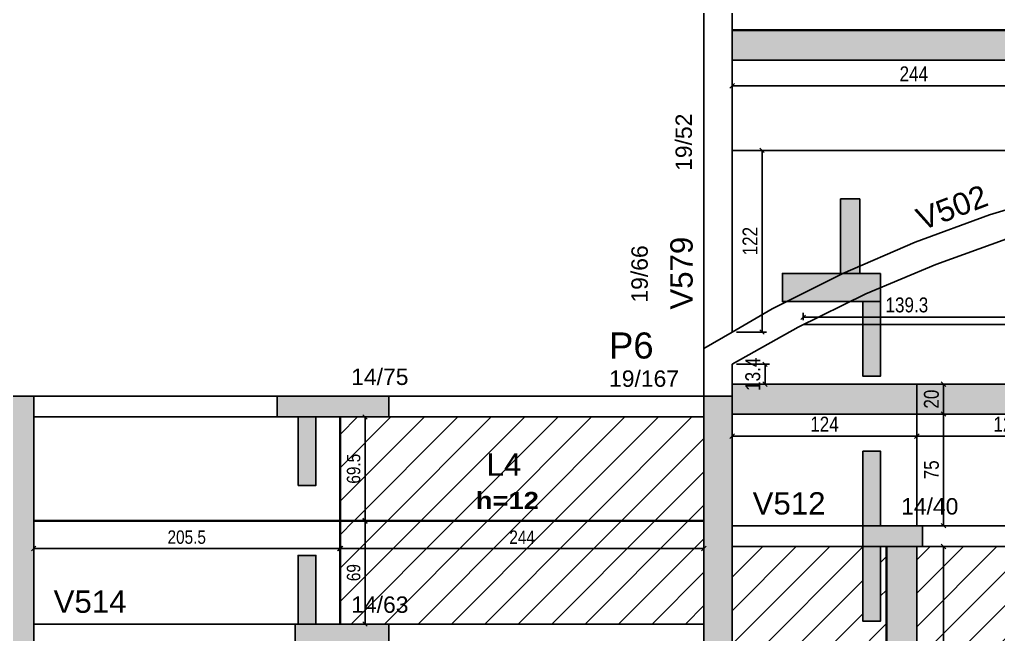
# Model space of a CAD drawing. Extents: x 3022 to 8661, y -614 to 3008.
# Drawn here: x 5478 to 6135, y 1989 to 2402 of the extents above; entities that cross this region are included whole.
import ezdxf

# ---------------------------------------------------------------- set-up
doc = ezdxf.new("R2010")
doc.units = 0
doc.header["$PDMODE"] = 34
for name, color, linetype in [('COTA', 241, 'Continuous'), ('MTH-DIM-PILAR', 3, 'Continuous'), ('MTH-DIM-VIGA', 3, 'Continuous'), ('MTH-FACE-VIGA', 7, 'Continuous'), ('MTH-LINHA-SEÇÃO', 16, 'Continuous'), ('MTH-PILAR-SEGUE', 5, 'Continuous'), ('MTH-SOMBRA21', 150, 'Continuous'), ('MTH-SOMBRA25', 253, 'Continuous'), ('MTH-TIT1-PILAR', 5, 'Continuous'), ('MTH-TIT1-VIGA', 5, 'Continuous'), ('MTH-TXT-NEGRITO', 5, 'Continuous'), ('Painéis', 200, 'Continuous')]:
    doc.layers.add(name, color=color, linetype=linetype)
doc.layers.add('Hachura', color=251, linetype='Continuous', lineweight=9)
doc.styles.add('COTA TECNICA', font='techl___.ttf', dxfattribs={"height": 10})
doc.styles.add('COTA TECNICA-50', font='techl___.ttf', dxfattribs={"height": 9})
doc.styles.add('TQS_ARIAL', font='arial.ttf')
doc.styles.add('TQS_ARIAL_BLACK', font='ariblk.ttf')
doc.dimstyles.new('COTA PAINEL-50', dxfattribs={"dimtxt": 9, "dimasz": 3, "dimexe": 3, "dimexo": 3, "dimgap": 3, "dimtad": 1, "dimdec": 1, "dimzin": 12, "dimdsep": 46, "dimtxsty": 'COTA TECNICA-50', "dimblk1": 'OBLIQUE', "dimblk2": 'OBLIQUE', "dimsah": 1, "dimcen": 0.9, "dimclrd": 4, "dimclre": 4, "dimclrt": 240, "dimadec": 1, "dimazin": 3, "dimtfac": 1, "dimtdec": 1, "dimtmove": 0, "dimatfit": 3, "dimfxl": 1, "dimtolj": 1, "dimtzin": 12, "dimarcsym": 0})
doc.dimstyles.new('PAINEL', dxfattribs={"dimtxt": 10, "dimasz": 3, "dimexe": 3, "dimexo": 3, "dimgap": 3, "dimtad": 1, "dimdec": 1, "dimzin": 12, "dimdsep": 46, "dimtxsty": 'COTA TECNICA', "dimblk1": 'OBLIQUE', "dimblk2": 'OBLIQUE', "dimsah": 1, "dimcen": 0.9, "dimclrd": 4, "dimclre": 4, "dimclrt": 240, "dimadec": 1, "dimazin": 3, "dimtfac": 1, "dimtdec": 1, "dimtmove": 0, "dimatfit": 3, "dimfxl": 1, "dimtolj": 1, "dimtzin": 12, "dimarcsym": 0})

# ---------------------------------------------------------------- blocks, each defined once
blk = doc.blocks.new('_Oblique')
at = {"color": 0, "linetype": 'ByBlock', "lineweight": -2}
blk.add_line((-0.5, -0.5), (0.5, 0.5), dxfattribs=at)
blk = doc.blocks.new('*D140')
at = {"layer": 'COTA', "color": 4, "lineweight": -2, "transparency": 16777216}
for p, q in [((5487.37, 2062.17), (5487.37, 2043.86)), ((5692.87, 2062.17), (5692.87, 2043.86)), ((5487.37, 2046.86), (5692.87, 2046.86))]:
    blk.add_line(p, q, dxfattribs=at)
at = {"layer": 'Defpoints', "color": 0, "transparency": 16777216}
for p in [(5487.37, 2065.17), (5692.87, 2065.17), (5692.87, 2046.86)]:
    blk.add_point(p, dxfattribs=at)
at = {"layer": 'COTA', "color": 4, "lineweight": -2, "transparency": 16777216, "xscale": 3, "yscale": 3, "zscale": 3, "rotation": 180}
blk.add_blockref('_Oblique', (5487.37, 2046.86), dxfattribs=at)
at = {"layer": 'COTA', "color": 4, "lineweight": -2, "transparency": 16777216, "xscale": 3, "yscale": 3, "zscale": 3}
blk.add_blockref('_Oblique', (5692.87, 2046.86), dxfattribs=at)
at = {"layer": 'COTA', "color": 240, "transparency": 16777216, "insert": (5590.12, 2054.46), "char_height": 9, "attachment_point": 5, "style": 'COTA TECNICA-50'}
blk.add_mtext('\\A1;205.5', dxfattribs=at)
blk = doc.blocks.new('*D141')
at = {"layer": 'COTA', "color": 4, "lineweight": -2, "transparency": 16777216}
for p, q in [((5693.37, 2062.17), (5693.37, 2043.86)), ((5937.37, 2062.17), (5937.37, 2043.86)), ((5693.37, 2046.86), (5937.37, 2046.86))]:
    blk.add_line(p, q, dxfattribs=at)
at = {"layer": 'Defpoints', "color": 0, "transparency": 16777216}
for p in [(5693.37, 2065.17), (5937.37, 2065.17), (5937.37, 2046.86)]:
    blk.add_point(p, dxfattribs=at)
at = {"layer": 'COTA', "color": 4, "lineweight": -2, "transparency": 16777216, "xscale": 3, "yscale": 3, "zscale": 3, "rotation": 180}
blk.add_blockref('_Oblique', (5693.37, 2046.86), dxfattribs=at)
at = {"layer": 'COTA', "color": 4, "lineweight": -2, "transparency": 16777216, "xscale": 3, "yscale": 3, "zscale": 3}
blk.add_blockref('_Oblique', (5937.37, 2046.86), dxfattribs=at)
at = {"layer": 'COTA', "color": 240, "transparency": 16777216, "insert": (5815.37, 2054.43), "char_height": 9, "attachment_point": 5, "style": 'COTA TECNICA-50'}
blk.add_mtext('\\A1;244', dxfattribs=at)
blk = doc.blocks.new('*D142')
at = {"layer": 'COTA', "color": 4, "lineweight": -2, "transparency": 16777216}
for p, q in [((5696.37, 2065.17), (5712.84, 2065.17)), ((5709.84, 1996.17), (5709.84, 2065.17)), ((5696.37, 1996.17), (5712.84, 1996.17))]:
    blk.add_line(p, q, dxfattribs=at)
at = {"layer": 'Defpoints', "color": 0, "transparency": 16777216}
for p in [(5693.37, 2065.17), (5709.84, 2065.17), (5693.37, 1996.17)]:
    blk.add_point(p, dxfattribs=at)
at = {"layer": 'COTA', "color": 4, "lineweight": -2, "transparency": 16777216, "xscale": 3, "yscale": 3, "zscale": 3}
for p, rotation in [((5709.84, 2065.17), 90), ((5709.84, 1996.17), 270)]:
    blk.add_blockref('_Oblique', p, dxfattribs=dict(at, rotation=rotation))
at = {"layer": 'COTA', "color": 240, "transparency": 16777216, "insert": (5702.22, 2030.67), "char_height": 9, "attachment_point": 5, "rotation": 90, "style": 'COTA TECNICA-50'}
blk.add_mtext('\\A1;69', dxfattribs=at)
blk = doc.blocks.new('*D143')
at = {"layer": 'COTA', "color": 4, "lineweight": -2, "transparency": 16777216}
for p, q in [((5696.37, 2135.17), (5712.84, 2135.17)), ((5709.84, 2065.67), (5709.84, 2135.17)), ((5696.37, 2065.67), (5712.84, 2065.67))]:
    blk.add_line(p, q, dxfattribs=at)
at = {"layer": 'Defpoints', "color": 0, "transparency": 16777216}
for p in [(5693.37, 2135.17), (5709.84, 2135.17), (5693.37, 2065.67)]:
    blk.add_point(p, dxfattribs=at)
at = {"layer": 'COTA', "color": 4, "lineweight": -2, "transparency": 16777216, "xscale": 3, "yscale": 3, "zscale": 3}
for p, rotation in [((5709.84, 2135.17), 90), ((5709.84, 2065.67), 270)]:
    blk.add_blockref('_Oblique', p, dxfattribs=dict(at, rotation=rotation))
at = {"layer": 'COTA', "color": 240, "transparency": 16777216, "insert": (5702.22, 2100.42), "char_height": 9, "attachment_point": 5, "rotation": 90, "style": 'COTA TECNICA-50'}
blk.add_mtext('\\A1;69.5', dxfattribs=at)
blk = doc.blocks.new('*D221')
at = {"layer": 'COTA', "color": 4, "lineweight": -2, "transparency": 16777216}
for p, q in [((6083.37, 2048.17), (6101.34, 2048.17)), ((6098.34, 1804.17), (6098.34, 2048.17)), ((6083.37, 1804.17), (6101.34, 1804.17))]:
    blk.add_line(p, q, dxfattribs=at)
at = {"layer": 'Defpoints', "color": 0, "transparency": 16777216}
for p in [(6080.37, 2048.17), (6098.34, 2048.17), (6080.37, 1804.17)]:
    blk.add_point(p, dxfattribs=at)
at = {"layer": 'COTA', "color": 4, "lineweight": -2, "transparency": 16777216, "xscale": 3, "yscale": 3, "zscale": 3}
for p, rotation in [((6098.34, 2048.17), 90), ((6098.34, 1804.17), 270)]:
    blk.add_blockref('_Oblique', p, dxfattribs=dict(at, rotation=rotation))
at = {"layer": 'COTA', "color": 240, "transparency": 16777216, "insert": (6090.77, 1926.17), "char_height": 9, "attachment_point": 5, "rotation": 90, "style": 'COTA TECNICA-50'}
blk.add_mtext('\\A1;244', dxfattribs=at)
blk = doc.blocks.new('*D264')
at = {"layer": 'COTA', "color": 4, "lineweight": -2, "transparency": 16777216}
for p, q in [((5956.37, 2371.71), (5956.37, 2354.49)), ((6200.37, 2371.71), (6200.37, 2354.49)), ((5956.37, 2357.49), (6200.37, 2357.49))]:
    blk.add_line(p, q, dxfattribs=at)
at = {"layer": 'Defpoints', "color": 0, "transparency": 16777216}
for p in [(5956.37, 2374.71), (6200.37, 2374.71), (6200.37, 2357.49)]:
    blk.add_point(p, dxfattribs=at)
at = {"layer": 'COTA', "color": 4, "lineweight": -2, "transparency": 16777216, "xscale": 3, "yscale": 3, "zscale": 3, "rotation": 180}
blk.add_blockref('_Oblique', (5956.37, 2357.49), dxfattribs=at)
at = {"layer": 'COTA', "color": 4, "lineweight": -2, "transparency": 16777216, "xscale": 3, "yscale": 3, "zscale": 3}
blk.add_blockref('_Oblique', (6200.37, 2357.49), dxfattribs=at)
at = {"layer": 'COTA', "color": 240, "transparency": 16777216, "insert": (6078.37, 2365.57), "char_height": 10, "attachment_point": 5, "style": 'COTA TECNICA'}
blk.add_mtext('\\A1;244', dxfattribs=at)
blk = doc.blocks.new('*D271')
at = {"layer": 'COTA', "color": 4, "lineweight": -2, "transparency": 16777216}
for p, q in [((5959.37, 2314.21), (5979.45, 2314.21)), ((5976.45, 2314.21), (5976.45, 2192.21)), ((5959.37, 2192.21), (5979.45, 2192.21))]:
    blk.add_line(p, q, dxfattribs=at)
at = {"layer": 'Defpoints', "color": 0, "transparency": 16777216}
for p in [(5956.37, 2314.21), (5956.37, 2192.21), (5976.45, 2192.21)]:
    blk.add_point(p, dxfattribs=at)
at = {"layer": 'COTA', "color": 4, "lineweight": -2, "transparency": 16777216, "xscale": 3, "yscale": 3, "zscale": 3}
for p, rotation in [((5976.45, 2314.21), 90), ((5976.45, 2192.21), 270)]:
    blk.add_blockref('_Oblique', p, dxfattribs=dict(at, rotation=rotation))
at = {"layer": 'COTA', "color": 240, "transparency": 16777216, "insert": (5968.39, 2253.21), "char_height": 10, "attachment_point": 5, "rotation": 90, "style": 'COTA TECNICA'}
blk.add_mtext('\\A1;122', dxfattribs=at)
blk = doc.blocks.new('*D278')
at = {"layer": 'COTA', "color": 4, "lineweight": -2, "transparency": 16777216}
for p, q in [((6083.37, 2137.17), (6101.34, 2137.17)), ((6098.34, 2062.17), (6098.34, 2137.17)), ((6083.37, 2062.17), (6101.34, 2062.17))]:
    blk.add_line(p, q, dxfattribs=at)
at = {"layer": 'Defpoints', "color": 0, "transparency": 16777216}
for p in [(6080.37, 2137.17), (6098.34, 2137.17), (6080.37, 2062.17)]:
    blk.add_point(p, dxfattribs=at)
at = {"layer": 'COTA', "color": 4, "lineweight": -2, "transparency": 16777216, "xscale": 3, "yscale": 3, "zscale": 3}
for p, rotation in [((6098.34, 2137.17), 90), ((6098.34, 2062.17), 270)]:
    blk.add_blockref('_Oblique', p, dxfattribs=dict(at, rotation=rotation))
at = {"layer": 'COTA', "color": 240, "transparency": 16777216, "insert": (6090.23, 2099.67), "char_height": 10, "attachment_point": 5, "rotation": 90, "style": 'COTA TECNICA'}
blk.add_mtext('\\A1;75', dxfattribs=at)
blk = doc.blocks.new('*D279')
at = {"layer": 'COTA', "color": 4, "lineweight": -2, "transparency": 16777216}
for p, q in [((6083.37, 2157.17), (6101.34, 2157.17)), ((6098.34, 2137.17), (6098.34, 2157.17)), ((6083.37, 2137.17), (6101.34, 2137.17))]:
    blk.add_line(p, q, dxfattribs=at)
at = {"layer": 'Defpoints', "color": 0, "transparency": 16777216}
for p in [(6080.37, 2157.17), (6098.34, 2157.17), (6080.37, 2137.17)]:
    blk.add_point(p, dxfattribs=at)
at = {"layer": 'COTA', "color": 4, "lineweight": -2, "transparency": 16777216, "xscale": 3, "yscale": 3, "zscale": 3}
for p, rotation in [((6098.34, 2157.17), 90), ((6098.34, 2137.17), 270)]:
    blk.add_blockref('_Oblique', p, dxfattribs=dict(at, rotation=rotation))
at = {"layer": 'COTA', "color": 240, "transparency": 16777216, "insert": (6090.24, 2147.17), "char_height": 10, "attachment_point": 5, "rotation": 90, "style": 'COTA TECNICA'}
blk.add_mtext('\\A1;20', dxfattribs=at)
blk = doc.blocks.new('*D288')
at = {"layer": 'COTA', "color": 4, "lineweight": -2, "transparency": 16777216}
for p, q in [((5959.37, 2170.55), (5981.5, 2170.55)), ((5978.5, 2157.17), (5978.5, 2170.55)), ((5959.37, 2157.17), (5981.5, 2157.17))]:
    blk.add_line(p, q, dxfattribs=at)
at = {"layer": 'Defpoints', "color": 0, "transparency": 16777216}
for p in [(5956.37, 2170.55), (5978.5, 2170.55), (5956.37, 2157.17)]:
    blk.add_point(p, dxfattribs=at)
at = {"layer": 'COTA', "color": 4, "lineweight": -2, "transparency": 16777216, "xscale": 3, "yscale": 3, "zscale": 3}
for p, rotation in [((5978.5, 2170.55), 90), ((5978.5, 2157.17), 270)]:
    blk.add_blockref('_Oblique', p, dxfattribs=dict(at, rotation=rotation))
at = {"layer": 'COTA', "color": 240, "transparency": 16777216, "insert": (5970.28, 2163.86), "char_height": 10, "attachment_point": 5, "rotation": 90, "style": 'COTA TECNICA'}
blk.add_mtext('\\A1;13.4', dxfattribs=at)
blk = doc.blocks.new('*D289')
at = {"layer": 'COTA', "color": 4, "lineweight": -2, "transparency": 16777216}
for p, q in [((6004.04, 2200.17), (6004.04, 2205.1)), ((6004.04, 2202.1), (6143.37, 2202.1)), ((6143.37, 2200.17), (6143.37, 2205.1))]:
    blk.add_line(p, q, dxfattribs=at)
at = {"layer": 'Defpoints', "color": 0, "transparency": 16777216}
for p in [(6143.37, 2202.1), (6004.04, 2197.17), (6143.37, 2197.17)]:
    blk.add_point(p, dxfattribs=at)
at = {"layer": 'COTA', "color": 4, "lineweight": -2, "transparency": 16777216, "xscale": 3, "yscale": 3, "zscale": 3, "rotation": 180}
blk.add_blockref('_Oblique', (6004.04, 2202.1), dxfattribs=at)
at = {"layer": 'COTA', "color": 4, "lineweight": -2, "transparency": 16777216, "xscale": 3, "yscale": 3, "zscale": 3}
blk.add_blockref('_Oblique', (6143.37, 2202.1), dxfattribs=at)
at = {"layer": 'COTA', "color": 240, "transparency": 16777216, "insert": (6073.71, 2210.35), "char_height": 10, "attachment_point": 5, "style": 'COTA TECNICA'}
blk.add_mtext('\\A1;139.3', dxfattribs=at)
blk = doc.blocks.new('*D296')
at = {"layer": 'COTA', "color": 4, "lineweight": -2, "transparency": 16777216}
for p, q in [((5956.37, 2134.17), (5956.37, 2119.29)), ((6080.37, 2134.17), (6080.37, 2119.29)), ((5956.37, 2122.29), (6080.37, 2122.29))]:
    blk.add_line(p, q, dxfattribs=at)
at = {"layer": 'Defpoints', "color": 0, "transparency": 16777216}
for p in [(5956.37, 2137.17), (6080.37, 2137.17), (6080.37, 2122.29)]:
    blk.add_point(p, dxfattribs=at)
at = {"layer": 'COTA', "color": 4, "lineweight": -2, "transparency": 16777216, "xscale": 3, "yscale": 3, "zscale": 3, "rotation": 180}
blk.add_blockref('_Oblique', (5956.37, 2122.29), dxfattribs=at)
at = {"layer": 'COTA', "color": 4, "lineweight": -2, "transparency": 16777216, "xscale": 3, "yscale": 3, "zscale": 3}
blk.add_blockref('_Oblique', (6080.37, 2122.29), dxfattribs=at)
at = {"layer": 'COTA', "color": 240, "transparency": 16777216, "insert": (6018.37, 2130.36), "char_height": 10, "attachment_point": 5, "style": 'COTA TECNICA'}
blk.add_mtext('\\A1;124', dxfattribs=at)
blk = doc.blocks.new('*D297')
at = {"layer": 'COTA', "color": 4, "lineweight": -2, "transparency": 16777216}
for p, q in [((6080.37, 2134.17), (6080.37, 2119.29)), ((6202.37, 2134.17), (6202.37, 2119.29)), ((6080.37, 2122.29), (6202.37, 2122.29))]:
    blk.add_line(p, q, dxfattribs=at)
at = {"layer": 'Defpoints', "color": 0, "transparency": 16777216}
for p in [(6080.37, 2137.17), (6202.37, 2137.17), (6202.37, 2122.29)]:
    blk.add_point(p, dxfattribs=at)
at = {"layer": 'COTA', "color": 4, "lineweight": -2, "transparency": 16777216, "xscale": 3, "yscale": 3, "zscale": 3, "rotation": 180}
blk.add_blockref('_Oblique', (6080.37, 2122.29), dxfattribs=at)
at = {"layer": 'COTA', "color": 4, "lineweight": -2, "transparency": 16777216, "xscale": 3, "yscale": 3, "zscale": 3}
blk.add_blockref('_Oblique', (6202.37, 2122.29), dxfattribs=at)
at = {"layer": 'COTA', "color": 240, "transparency": 16777216, "insert": (6141.37, 2130.35), "char_height": 10, "attachment_point": 5, "style": 'COTA TECNICA'}
blk.add_mtext('\\A1;122', dxfattribs=at)

msp = doc.modelspace()

# ---------------------------------------------------------------- hatches: boundary and pattern name
at = {"layer": 'Hachura'}
h = msp.add_hatch(color=256, dxfattribs=at)
h.dxf.hatch_style = 1
h.paths.add_polyline_path([(5956.37, 2394.71), (5956.37, 2374.71), (6200.37, 2374.71), (6200.37, 2394.71)])
h.paths.add_polyline_path([(6444.37, 2374.71), (6444.37, 2394.71), (6200.37, 2394.71), (6200.37, 2374.71)])
h.paths.add_polyline_path([(6688.37, 2374.71), (6688.37, 2394.71), (6444.37, 2394.71), (6444.37, 2374.71)])
h.paths.add_polyline_path([(6688.87, 2394.71), (6688.87, 2374.71), (6875.37, 2374.71), (6875.37, 2394.71)])
h = msp.add_hatch(color=256, dxfattribs=at)
h.dxf.hatch_style = 1
h.paths.add_polyline_path([(5956.37, 2157.17), (5956.37, 2149.17), (5956.37, 2137.17), (6202.37, 2137.17), (6202.37, 2157.17)])
h.paths.add_polyline_path([(6647.37, 2157.17), (6647.37, 2137.17), (6875.37, 2137.17), (6875.37, 2149.17), (6875.37, 2157.17)])
at = {"layer": 'Hachura', "linetype": 'ByBlock'}
h = msp.add_hatch(dxfattribs=at)
h.set_pattern_fill('ANSI31', color=256, scale=5)
h.paths.add_polyline_path([(5937.37, 1996.17), (5937.37, 2065.17), (5693.37, 2065.17), (5693.37, 1996.17), (5725.88, 1996.17)])
h.paths.add_polyline_path([(5937.37, 2065.67), (5937.37, 2135.17), (5693.37, 2135.17), (5693.37, 2065.67)])
h = msp.add_hatch(dxfattribs=at)
h.set_pattern_fill('ANSI31', color=256, scale=5)
h.paths.add_polyline_path([(6059.87, 2048.17), (6056.11, 2048.17), (6056.11, 1998.17), (6044.11, 1998.17), (6044.11, 2048.17), (5956.37, 2048.17), (5956.37, 1982.17), (5956.37, 1875.96), (6006.37, 1875.96), (6006.37, 1863.96), (5956.37, 1863.96), (5956.37, 1814.96), (5956.37, 1804.17), (6059.87, 1804.17)])
h.paths.add_polyline_path([(6202.37, 2048.17), (6202.37, 2048.17), (6080.37, 2048.17), (6080.37, 1804.17), (6202.37, 1804.17), (6202.37, 1805.17), (6202.37, 1863.96), (6152.37, 1863.96), (6152.37, 1875.96), (6202.37, 1875.96), (6202.37, 1877.96)])
h.paths.add_polyline_path([(6202.37, 1786.17), (6202.37, 1804.17), (6080.37, 1804.17), (6080.37, 1650.17), (6202.37, 1650.17), (6202.37, 1657.24), (6160.37, 1657.24), (6160.37, 1669.24), (6202.37, 1669.24)])
at = {"layer": 'Hachura'}
h = msp.add_hatch(color=256, dxfattribs=at)
h.dxf.hatch_style = 1
h.paths.add_polyline_path([(6080.37, 2048.17), (6060.37, 2048.17), (6060.37, 1804.17), (6080.37, 1804.17)])
h.paths.add_polyline_path([(6080.37, 1804.17), (6060.37, 1804.17), (6060.37, 1388.17), (6080.37, 1388.17)])

# ---------------------------------------------------------------- linework, layer by layer
at = {"layer": 'MTH-FACE-VIGA', "linetype": 'Continuous'}
for p, q in [((5956.37, 2192.21), (5956.37, 2542.67)), ((5937.37, 2149.17), (5937.37, 2521.67)), ((5937.37, 2181.21), (5956.37, 2192.21)), ((5956.37, 2170.55), (5956.37, 2149.17)), ((5937.37, 2149.17), (5487.37, 2149.17)), ((5487.37, 2135.17), (5937.37, 2135.17)), ((6202.37, 2062.17), (5956.37, 2062.17)), ((5956.37, 2048.17), (6202.37, 2048.17)), ((5937.37, 1996.17), (5487.37, 1996.17))]:
    msp.add_line(p, q, dxfattribs=at)
for points in [[(6875.37, 2192.21), (6848.47, 2207.77), (6801.1, 2231.61), (6752.43, 2252.65), (6702.61, 2270.82), (6651.81, 2286.05), (6600.22, 2298.31), (6548, 2307.53), (6495.33, 2313.7), (6442.39, 2316.79), (6389.36, 2316.79), (6336.42, 2313.7), (6283.75, 2307.53), (6231.53, 2298.31), (6179.93, 2286.05), (6129.14, 2270.82), (6079.32, 2252.65), (6030.64, 2231.61), (5983.27, 2207.77), (5956.37, 2192.21)], [(6875.37, 2170.55), (6831.11, 2195.5), (6785.49, 2217.89), (6738.68, 2237.64), (6690.81, 2254.69), (6642.05, 2268.99), (6592.56, 2280.48), (6542.49, 2289.13), (6492.01, 2294.91), (6441.28, 2297.81), (6390.47, 2297.81), (6339.74, 2294.91), (6289.25, 2289.13), (6239.18, 2280.48), (6189.69, 2268.99), (6140.93, 2254.69), (6093.06, 2237.64), (6046.25, 2217.89), (6000.63, 2195.5), (5956.37, 2170.55)]]:
    msp.add_lwpolyline(points, dxfattribs=at)
at = {"layer": 'MTH-LINHA-SEÇÃO', "linetype": 'Continuous'}
for points in [[(6029.11, 2281.61), (6029.11, 2231.61), (6042.11, 2231.61), (6042.11, 2281.61), (6029.11, 2281.61)], [(6056.11, 2231.61), (5990.11, 2231.61), (5990.11, 2212.61), (6056.11, 2212.61), (6056.11, 2231.61)], [(6044.11, 2212.61), (6044.11, 2162.61), (6056.11, 2162.61), (6056.11, 2212.61), (6044.11, 2212.61)], [(5725.88, 2149.17), (5650.88, 2149.17), (5650.88, 2135.17), (5725.88, 2135.17), (5725.88, 2149.17)], [(5664.88, 2089.17), (5664.88, 2135.17), (5676.88, 2135.17), (5676.88, 2089.17), (5664.88, 2089.17)], [(6044.11, 2112.17), (6044.11, 2062.17), (6056.11, 2062.17), (6056.11, 2112.17), (6044.11, 2112.17)], [(6084.11, 2048.17), (6044.11, 2048.17), (6044.11, 2062.17), (6084.11, 2062.17), (6084.11, 2048.17)], [(6044.11, 2048.17), (6044.11, 1998.17), (6056.11, 1998.17), (6056.11, 2048.17), (6044.11, 2048.17)], [(5664.88, 1996.17), (5664.88, 2042.17), (5676.88, 2042.17), (5676.88, 1996.17), (5664.88, 1996.17)], [(5725.88, 1996.17), (5662.88, 1996.17), (5662.88, 1982.17), (5725.88, 1982.17), (5725.88, 1996.17)]]:
    msp.add_lwpolyline(points, dxfattribs=at)
at = {"layer": 'MTH-PILAR-SEGUE', "linetype": 'Continuous'}
for points in [[(5468.37, 1935.17), (5487.37, 1935.17), (5487.37, 2149.17), (5468.37, 2149.17), (5468.37, 1935.17)], [(5937.37, 1982.17), (5956.37, 1982.17), (5956.37, 2149.17), (5937.37, 2149.17), (5937.37, 1982.17)]]:
    msp.add_lwpolyline(points, dxfattribs=at)
at = {"layer": 'MTH-SOMBRA21', "linetype": 'Continuous'}
for points in [[(6029.11, 2281.61), (6029.11, 2231.61), (6042.11, 2231.61)], [(6029.11, 2281.61), (6042.11, 2231.61), (6042.11, 2281.61)], [(6029.11, 2281.61), (6042.11, 2281.61), (6029.11, 2281.61)], [(6056.11, 2231.61), (5990.11, 2231.61), (5990.11, 2212.61)], [(6056.11, 2231.61), (5990.11, 2212.61), (6056.11, 2212.61)], [(6056.11, 2231.61), (6056.11, 2212.61), (6056.11, 2231.61)], [(6044.11, 2212.61), (6044.11, 2162.61), (6056.11, 2162.61)], [(6044.11, 2212.61), (6056.11, 2162.61), (6056.11, 2212.61)], [(6044.11, 2212.61), (6056.11, 2212.61), (6044.11, 2212.61)], [(5725.88, 2149.17), (5650.88, 2149.17), (5650.88, 2135.17)], [(5725.88, 2149.17), (5650.88, 2135.17), (5725.88, 2135.17)], [(5725.88, 2149.17), (5725.88, 2135.17), (5725.88, 2149.17)], [(5664.88, 2089.17), (5664.88, 2135.17), (5676.88, 2135.17)], [(5664.88, 2089.17), (5676.88, 2135.17), (5676.88, 2089.17)], [(6044.11, 2112.17), (6044.11, 2062.17), (6056.11, 2062.17)], [(6044.11, 2112.17), (6056.11, 2062.17), (6056.11, 2112.17)], [(6044.11, 2112.17), (6056.11, 2112.17), (6044.11, 2112.17)], [(5664.88, 2089.17), (5676.88, 2089.17), (5664.88, 2089.17)], [(6084.11, 2048.17), (6044.11, 2048.17), (6044.11, 2062.17)], [(6084.11, 2048.17), (6044.11, 2062.17), (6084.11, 2062.17)], [(6084.11, 2048.17), (6084.11, 2062.17), (6084.11, 2048.17)], [(6044.11, 2048.17), (6044.11, 1998.17), (6056.11, 1998.17)], [(6044.11, 2048.17), (6056.11, 1998.17), (6056.11, 2048.17)], [(6044.11, 2048.17), (6056.11, 2048.17), (6044.11, 2048.17)], [(5664.88, 1996.17), (5664.88, 2042.17), (5676.88, 2042.17)], [(5664.88, 1996.17), (5676.88, 2042.17), (5676.88, 1996.17)], [(5725.88, 1996.17), (5662.88, 1996.17), (5662.88, 1982.17)], [(5725.88, 1996.17), (5662.88, 1982.17), (5725.88, 1982.17)], [(5664.88, 1996.17), (5676.88, 1996.17), (5664.88, 1996.17)], [(5725.88, 1996.17), (5725.88, 1982.17), (5725.88, 1996.17)]]:
    msp.add_solid(points, dxfattribs=at)
at = {"layer": 'MTH-SOMBRA25', "linetype": 'Continuous'}
for points in [[(5468.37, 1935.17), (5487.37, 1935.17), (5487.37, 2149.17)], [(5468.37, 1935.17), (5487.37, 2149.17), (5468.37, 2149.17)], [(5937.37, 1982.17), (5956.37, 1982.17), (5956.37, 2149.17)], [(5937.37, 1982.17), (5956.37, 2149.17), (5937.37, 2149.17)], [(5937.37, 1982.17), (5937.37, 2149.17), (5937.37, 1982.17)]]:
    msp.add_solid(points, dxfattribs=at)
at = {"layer": 'Painéis'}
for p, q in [((5956.37, 2395.21), (6875.37, 2395.21)), ((5956.37, 2394.71), (6875.37, 2394.71)), ((5956.37, 2374.71), (6875.37, 2374.71)), ((5956.37, 2314.21), (6345.14, 2314.21)), ((6004.04, 2197.17), (6827.7, 2197.17)), ((6202.37, 2157.17), (5956.37, 2157.17)), ((6080.37, 2062.17), (6080.37, 2157.17)), ((6202.37, 2137.17), (5956.37, 2137.17)), ((5692.87, 2135.17), (5692.87, 1996.17)), ((5693.37, 2135.17), (5693.37, 1996.17)), ((5937.37, 2065.67), (5487.37, 2065.67)), ((5937.37, 2065.17), (5487.37, 2065.17)), ((6059.87, 2048.17), (6059.87, 1388.17)), ((6060.37, 2048.17), (6060.37, 1388.17)), ((6080.37, 2048.17), (6080.37, 1388.17))]:
    msp.add_line(p, q, dxfattribs=at)

# ---------------------------------------------------------------- texts
at = {"layer": 'MTH-DIM-PILAR', "linetype": 'Continuous', "style": 'TQS_ARIAL'}
msp.add_text('19/167', height=11, dxfattribs=at).set_placement((5873.73, 2155.43))
at = {"layer": 'MTH-DIM-VIGA', "linetype": 'Continuous', "style": 'TQS_ARIAL'}
for s, p in [('19/52', (5929.37, 2300.43)), ('19/66', (5899.7, 2211.99))]:
    msp.add_text(s, height=11, rotation=90, dxfattribs=at).set_placement(p)
for s, p in [('14/75', (5700.58, 2156.67)), ('14/40', (6069.85, 2069.67)), ('14/63', (5700.58, 2003.67))]:
    msp.add_text(s, height=11, dxfattribs=at).set_placement(p)
at = {"layer": 'MTH-TIT1-PILAR', "linetype": 'Continuous', "style": 'TQS_ARIAL'}
msp.add_text('P6', height=17.5, dxfattribs=at).set_placement((5873.73, 2174.43))
at = {"layer": 'MTH-TIT1-VIGA', "linetype": 'Continuous', "style": 'TQS_ARIAL'}
for s, rotation, p in [('V502', 20.76992, (6083.75, 2260.18)), ('V579', 90, (5929.87, 2207.27))]:
    msp.add_text(s, height=15, rotation=rotation, dxfattribs=at).set_placement(p)
for s, p in [('L4', (5791.46, 2095.78)), ('V512', (5970.14, 2069.67)), ('V514', (5500.75, 2003.67))]:
    msp.add_text(s, height=15, dxfattribs=at).set_placement(p)
at = {"layer": 'MTH-TXT-NEGRITO', "color": 3, "linetype": 'Continuous', "style": 'TQS_ARIAL_BLACK'}
msp.add_text('h=12', height=11.5, dxfattribs=at).set_placement((5784.21, 2073.36))

# ---------------------------------------------------------------- dimensions: what is measured, and where the dimension line sits
at = {"layer": 'COTA'}
for base, p1, p2, dimstyle, picture, middle in [((6200.37, 2357.49), (5956.37, 2374.71), (6200.37, 2374.71), 'PAINEL', '*D264', (6078.37, 2365.57)), ((6143.37, 2202.1), (6004.04, 2197.17), (6143.37, 2197.17), 'PAINEL', '*D289', (6073.71, 2210.35)), ((6080.37, 2122.29), (5956.37, 2137.17), (6080.37, 2137.17), 'PAINEL', '*D296', (6018.37, 2130.36)), ((5692.87, 2046.86), (5487.37, 2065.17), (5692.87, 2065.17), 'COTA PAINEL-50', '*D140', (5590.12, 2054.46)), ((5937.37, 2046.86), (5693.37, 2065.17), (5937.37, 2065.17), 'COTA PAINEL-50', '*D141', (5815.37, 2054.43))]:
    dim = msp.add_linear_dim(base=base, p1=p1, p2=p2, dimstyle=dimstyle, dxfattribs=at)
    dim.commit()
    dim.dimension.update_dxf_attribs({"geometry": picture, "text_midpoint": middle})
for base, p1, p2, dimstyle, picture, middle in [((5976.45, 2192.21), (5956.37, 2314.21), (5956.37, 2192.21), 'PAINEL', '*D271', (5968.39, 2253.21)), ((5709.84, 2135.17), (5693.37, 2065.67), (5693.37, 2135.17), 'COTA PAINEL-50', '*D143', (5702.22, 2100.42)), ((6098.34, 2137.17), (6080.37, 2062.17), (6080.37, 2137.17), 'PAINEL', '*D278', (6090.23, 2099.67)), ((5709.84, 2065.17), (5693.37, 1996.17), (5693.37, 2065.17), 'COTA PAINEL-50', '*D142', (5702.22, 2030.67))]:
    dim = msp.add_linear_dim(base=base, p1=p1, p2=p2, angle=90, dimstyle=dimstyle, dxfattribs=at)
    dim.commit()
    dim.dimension.update_dxf_attribs({"geometry": picture, "text_midpoint": middle})
for base, p1, p2, picture, middle in [((5978.5, 2170.55), (5956.37, 2157.17), (5956.37, 2170.55), '*D288', (5978.5, 2163.86)), ((6098.34, 2157.17), (6080.37, 2137.17), (6080.37, 2157.17), '*D279', (6098.34, 2147.17))]:
    dim = msp.add_linear_dim(base=base, p1=p1, p2=p2, angle=90, dimstyle='PAINEL', dxfattribs=at)
    dim.commit()
    dim.dimension.update_dxf_attribs({"geometry": picture, "text_midpoint": middle, "dimtype": 160})
dim = msp.add_linear_dim(base=(6202.37, 2122.29), p1=(6080.37, 2137.17), p2=(6202.37, 2137.17), dimstyle='PAINEL', override={"dimtmove": 1}, dxfattribs=at)
dim.commit()
dim.dimension.update_dxf_attribs({"geometry": '*D297', "text_midpoint": (6141.37, 2130.35)})
dim = msp.add_linear_dim(base=(6098.34, 2048.17), p1=(6080.37, 1804.17), p2=(6080.37, 2048.17), angle=90, dimstyle='COTA PAINEL-50', override={"dimtmove": 1}, dxfattribs=at)
dim.commit()
dim.dimension.update_dxf_attribs({"geometry": '*D221', "text_midpoint": (6090.77, 1926.17)})

doc.saveas('drawing.dxf')
